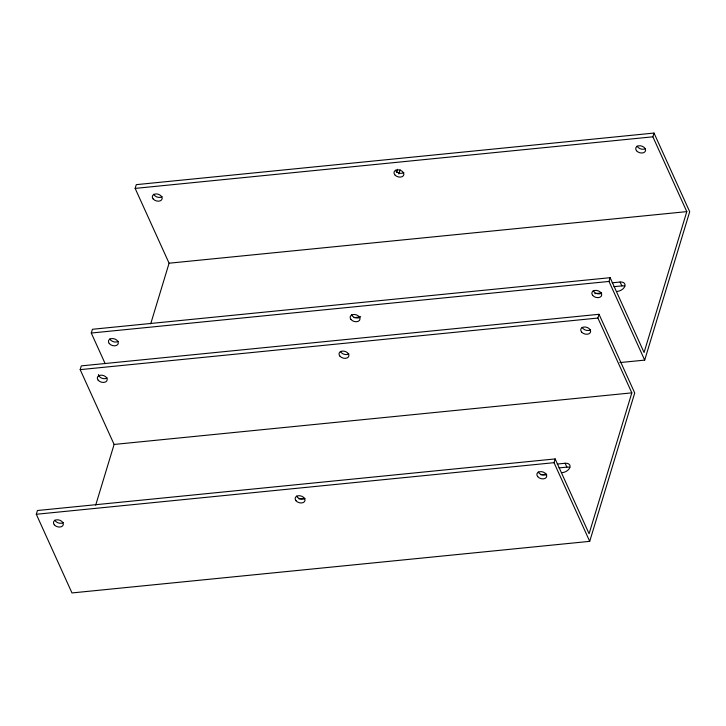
<?xml version="1.0" encoding="UTF-8"?>
<svg xmlns="http://www.w3.org/2000/svg" width="726" height="726" viewBox="0 0 726 726"><rect width="100%" height="100%" fill="white"/><g stroke="black" fill="none" stroke-linecap="round" stroke-linejoin="round"><path stroke-width="1.09" d="M599.032 314.294L634.724 392.966L589.712 541.351L71.983 592.942L36.3 514.271L37.443 510.514L555.163 458.923L589.095 533.737L631.829 392.857L597.897 318.052L599.032 314.294L81.312 365.886L80.178 369.643L114.109 444.448L95.696 505.133M105.179 363.69L91.276 333.034L92.42 329.277L610.139 277.686L644.071 352.5L686.805 211.62L652.874 136.815L654.017 133.058L136.288 184.649L135.154 188.406L169.085 263.211L150.681 323.896M396.55 172.479L397.512 169.312M398.828 173.986L400.108 169.757M589.712 541.351L554.02 462.68L555.163 458.923M619.868 362.583L644.688 360.114L609.005 281.443L610.139 277.686M644.688 360.114L689.7 211.729L654.017 133.058M135.154 188.406L652.874 136.815M169.085 263.211L686.805 211.62M91.276 333.034L609.005 281.443M612.209 282.813L620.086 282.024A6.761 4.202 -24.4 0 1 624.895 286.098A6.761 4.202 -24.4 0 1 617.236 291.416M613.96 286.67L621.837 285.89A6.761 4.202 -24.4 0 1 624.759 286.207M353.989 317.652L359.606 317.09M594.739 293.658L601.482 292.986M80.178 369.643L597.897 318.052M114.109 444.448L631.829 392.857M36.3 514.271L554.02 462.68M557.232 464.05L565.109 463.261A6.761 4.202 -24.4 0 1 569.919 467.335A6.761 4.202 -24.4 0 1 562.26 472.653M558.984 467.907L566.861 467.127A6.761 4.202 -24.4 0 1 569.783 467.444M299.003 498.889L304.63 498.326M540.879 474.786L546.506 474.223M620.086 282.024L621.837 285.89M565.109 463.261L566.861 467.127M162.134 196.701A5.073 3.494 16.9 0 1 153.694 194.269M403.837 172.616A5.073 3.494 16.9 0 1 395.398 170.183M645.55 148.531A5.073 3.494 16.9 0 1 637.11 146.089M601.673 293.159A5.073 3.494 16.9 0 1 593.233 290.727M360.677 316.572A5.073 3.494 16.9 0 1 355.931 317.87A5.073 3.494 16.9 0 1 351.529 314.812M118.256 341.329A5.073 3.494 16.9 0 1 109.817 338.897M107.158 377.937A5.073 3.494 16.9 0 1 101.849 378.192A5.073 3.494 16.9 0 1 98.446 374.552M348.861 353.852A5.073 3.494 16.9 0 1 340.421 351.411M590.574 329.767A5.073 3.494 16.9 0 1 582.134 327.326M546.696 474.396A5.073 3.494 16.9 0 1 538.256 471.964M304.984 498.481A5.073 3.494 16.9 0 1 296.553 496.049M63.28 522.566A5.073 3.494 16.9 0 1 54.84 520.134M592.679 295.4A5.073 3.494 16.9 0 0 601.246 296.244A5.073 3.494 16.9 0 0 596.4 290.4A5.073 3.494 16.9 0 0 592.679 295.4M350.976 319.485A5.073 3.494 16.9 0 0 359.533 320.329A5.073 3.494 16.9 0 0 354.687 314.485A5.073 3.494 16.9 0 0 350.976 319.485M109.263 343.57A5.073 3.494 16.9 0 0 117.83 344.414A5.073 3.494 16.9 0 0 112.984 338.57A5.073 3.494 16.9 0 0 109.263 343.57M153.141 198.942A5.073 3.494 16.9 0 0 161.698 199.786A5.073 3.494 16.9 0 0 156.852 193.942A5.073 3.494 16.9 0 0 153.141 198.942M394.844 174.857A5.073 3.494 16.9 0 0 403.411 175.701A5.073 3.494 16.9 0 0 398.565 169.857A5.073 3.494 16.9 0 0 394.844 174.857M636.557 150.772A5.073 3.494 16.9 0 0 645.115 151.616A5.073 3.494 16.9 0 0 640.268 145.763A5.073 3.494 16.9 0 0 636.557 150.772M537.703 476.637A5.073 3.494 16.9 0 0 546.261 477.481A5.073 3.494 16.9 0 0 541.424 471.637A5.073 3.494 16.9 0 0 537.703 476.637M295.99 500.722A5.073 3.494 16.9 0 0 304.557 501.566A5.073 3.494 16.9 0 0 299.711 495.722A5.073 3.494 16.9 0 0 295.99 500.722M54.287 524.807A5.073 3.494 16.9 0 0 62.844 525.651A5.073 3.494 16.9 0 0 58.007 519.807A5.073 3.494 16.9 0 0 54.287 524.807M98.155 380.179A5.073 3.494 16.9 0 0 106.722 381.023A5.073 3.494 16.9 0 0 101.876 375.179A5.073 3.494 16.9 0 0 98.155 380.179M339.868 356.094A5.073 3.494 16.9 0 0 348.435 356.938A5.073 3.494 16.9 0 0 343.589 351.085A5.073 3.494 16.9 0 0 339.868 356.094M581.571 332.009A5.073 3.494 16.9 0 0 590.138 332.853A5.073 3.494 16.9 0 0 585.292 326.999A5.073 3.494 16.9 0 0 581.571 332.009"/></g></svg>
